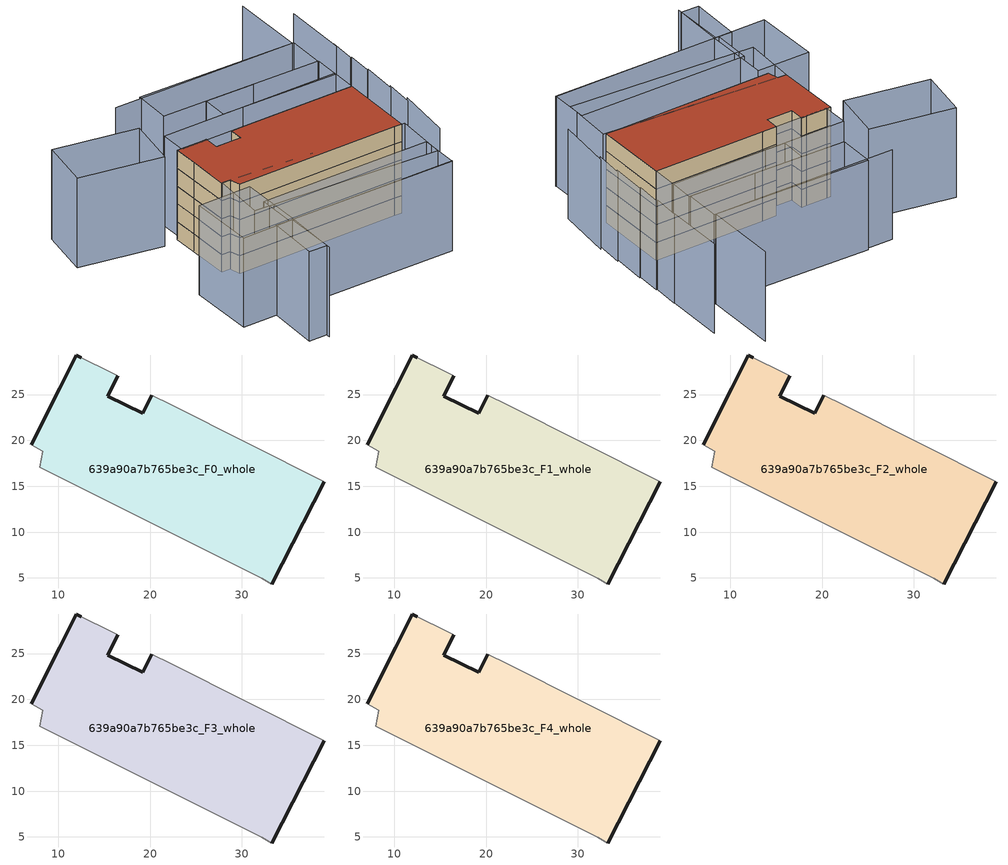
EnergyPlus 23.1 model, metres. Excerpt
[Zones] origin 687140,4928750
639a90a7b765be3c_F0_whole
 floor ground (EU_floor_Construction): 39,15.47 33.27,4.34 32.15,4.99 7.94,17.09 8.29,18.83 7.01,19.5 10.12,25.71 11.92,29.31 12.5,29.01 15.69,27.41 16.47,27.03 15.39,24.83 19.2,22.95 20.18,24.94 22.32,23.89 z0
 wall outside (EU_wall_Construction): 20.18,24.94 19.2,22.95 15.39,24.83 16.47,27.03 / 12.5,29.01 11.92,29.31 10.12,25.71 7.01,19.5 / 33.27,4.34 39,15.47 z0:3
 wall adiabatic (EU_wall_Construction): 39,15.47 22.32,23.89 20.18,24.94 / 16.47,27.03 15.69,27.41 12.5,29.01 / 7.01,19.5 8.29,18.83 7.94,17.09 32.15,4.99 33.27,4.34 z0:3
639a90a7b765be3c_F1_whole
 floor to 639a90a7b765be3c_F0_whole (EU_floor_Construction): 39,15.47 33.27,4.34 32.15,4.99 7.94,17.09 8.29,18.83 7.01,19.5 10.12,25.71 11.92,29.31 12.5,29.01 15.69,27.41 16.47,27.03 15.39,24.83 19.2,22.95 20.18,24.94 22.32,23.89 z3
 wall outside (EU_wall_Construction): 20.18,24.94 19.2,22.95 15.39,24.83 16.47,27.03 / 12.5,29.01 11.92,29.31 10.12,25.71 7.01,19.5 / 33.27,4.34 39,15.47 z3:6
 wall adiabatic (EU_wall_Construction): 39,15.47 22.32,23.89 20.18,24.94 / 16.47,27.03 15.69,27.41 12.5,29.01 / 7.01,19.5 8.29,18.83 7.94,17.09 32.15,4.99 33.27,4.34 z3:6
639a90a7b765be3c_F2_whole
 floor to 639a90a7b765be3c_F1_whole (EU_floor_Construction): 39,15.47 33.27,4.34 32.15,4.99 7.94,17.09 8.29,18.83 7.01,19.5 10.12,25.71 11.92,29.31 12.5,29.01 15.69,27.41 16.47,27.03 15.39,24.83 19.2,22.95 20.18,24.94 22.32,23.89 z6
 wall outside (EU_wall_Construction): 20.18,24.94 19.2,22.95 15.39,24.83 16.47,27.03 / 12.5,29.01 11.92,29.31 10.12,25.71 7.01,19.5 / 33.27,4.34 39,15.47 z6:9
 wall adiabatic (EU_wall_Construction): 39,15.47 22.32,23.89 20.18,24.94 / 16.47,27.03 15.69,27.41 12.5,29.01 / 7.01,19.5 8.29,18.83 7.94,17.09 32.15,4.99 33.27,4.34 z6:9
639a90a7b765be3c_F3_whole
 floor to 639a90a7b765be3c_F2_whole (EU_floor_Construction): 39,15.47 33.27,4.34 32.15,4.99 7.94,17.09 8.29,18.83 7.01,19.5 10.12,25.71 11.92,29.31 12.5,29.01 15.69,27.41 16.47,27.03 15.39,24.83 19.2,22.95 20.18,24.94 22.32,23.89 z9
 wall outside (EU_wall_Construction): 20.18,24.94 19.2,22.95 15.39,24.83 16.47,27.03 / 12.5,29.01 11.92,29.31 10.12,25.71 7.01,19.5 / 33.27,4.34 39,15.47 z9:12
 wall adiabatic (EU_wall_Construction): 39,15.47 22.32,23.89 20.18,24.94 / 16.47,27.03 15.69,27.41 12.5,29.01 / 7.01,19.5 8.29,18.83 7.94,17.09 32.15,4.99 33.27,4.34 z9:12
639a90a7b765be3c_F4_whole
 floor to 639a90a7b765be3c_F3_whole (EU_floor_Construction): 39,15.47 33.27,4.34 32.15,4.99 7.94,17.09 8.29,18.83 7.01,19.5 10.12,25.71 11.92,29.31 12.5,29.01 15.69,27.41 16.47,27.03 15.39,24.83 19.2,22.95 20.18,24.94 22.32,23.89 z12
 wall outside (EU_wall_Construction): 20.18,24.94 19.2,22.95 15.39,24.83 16.47,27.03 / 12.5,29.01 11.92,29.31 10.12,25.71 7.01,19.5 / 33.27,4.34 39,15.47 z12:15
 wall adiabatic (EU_wall_Construction): 39,15.47 22.32,23.89 20.18,24.94 / 16.47,27.03 15.69,27.41 12.5,29.01 / 7.01,19.5 8.29,18.83 7.94,17.09 32.15,4.99 33.27,4.34 z12:15
 roof outside (EU_roof_Construction): 33.27,4.34 39,15.47 22.32,23.89 20.18,24.94 19.2,22.95 15.39,24.83 16.47,27.03 15.69,27.41 12.5,29.01 11.92,29.31 10.12,25.71 7.01,19.5 8.29,18.83 7.94,17.09 32.15,4.99 z15
shading: 34.81,-0.99 39.95,7.01 / -1.25,-2.22 2.89,5.91 / 2.89,5.91 27.77,-6.75 / 39.29,6.56 41.77,10.71 / 41.33,10.39 44.2,15.56 / 44.02,15.64 46.07,19.25 / 45.89,19.36 48.1,23.25 / 47.68,22.57 52.56,32.08 / 51.04,39.55 45.38,28.51 / 45.38,28.51 18,42.55 / 3.14,5.78 -1.02,-1.77 / -1.02,-1.77 -3.64,-0.32 / -3.64,-0.32 0.52,7.23 / 0.52,7.23 3.14,5.78 / 27.71,-6.76 2.43,6.15 / 2.43,6.15 5.36,11.88 / 5.36,11.88 30.64,-1.02 / 30.64,-1.02 27.71,-6.76 / 7.05,19.56 33.68,4.1 / 33.68,4.1 29.21,-3.61 / 29.21,-3.61 2.57,11.84 / 2.57,11.84 7.05,19.56 / -4.76,9.7 0.08,19.47 / 0.08,19.47 7.99,15.55 / 7.99,15.55 3.14,5.78 / 3.14,5.78 -4.76,9.7 / 39.03,15.46 12.44,28.88 / 12.44,28.88 14.39,32.74 / 14.39,32.74 40.98,19.32 / 40.98,19.32 39.03,15.46 / 25.71,31.98 42.88,22.88 / 42.88,22.88 40.84,19.03 / 40.84,19.03 23.67,28.13 / 23.67,28.13 25.71,31.98 / 42.73,22.96 19.27,35.4 / 19.27,35.4 22.15,40.83 / 22.15,40.83 45.61,28.39 / 45.61,28.39 42.73,22.96 / 9.52,30.1 -1.53,38.36 / -1.53,38.36 3.61,45.24 / 3.61,45.24 14.67,36.98 / 14.67,36.98 9.52,30.1 z0:15
[Building]
EU S2 Campaign: North Axis=0; Terrain=City; Solar Distribution=FullExterior
[Site:Location]
Bologna: Latitude=44.5; Longitude=11.25; Time Zone=1; Elevation=37
[SizingPeriod:WeatherFileDays]
AnnualSizingPeriod: Begin Month=1; Begin Day of Month=1; End Month=12; End Day of Month=31; Day of Week for Start Day=Monday; Use Weather File Daylight Saving Period=No; Use Weather File Rain and Snow Indicators=No
[MATERIAL]
EU_InternalMass_Material: Roughness=MediumRough; Thickness=0.1; Conductivity=1; Density=1800; Specific Heat=900; Thermal Absorptance=0.9; Solar Absorptance=0.7; Visible Absorptance=0.7
[MATERIAL:NOMASS] Roughness=MediumRough; Thermal Absorptance=0.9; Solar Absorptance=0.7; Visible Absorptance=0.7
Name | Thermal Resistance
EU_wall_NoMass | 0.905828
EU_roof_NoMass | 0.37593
EU_floor_NoMass | 0.67114
[CONSTRUCTION]
EU_wall_Construction: EU_wall_NoMass
EU_roof_Construction: EU_roof_NoMass
EU_floor_Construction: EU_floor_NoMass
EU_InternalMass_Construction: EU_InternalMass_Material
[ZONE] Type=1; Multiplier=1; Ceiling Height=autocalculate; Volume=1102.48; Floor Area=autocalculate; Part of Total Floor Area=Yes
639a90a7b765be3c_F0_whole; 639a90a7b765be3c_F1_whole; 639a90a7b765be3c_F2_whole; 639a90a7b765be3c_F3_whole; 639a90a7b765be3c_F4_whole
[INTERNALMASS] Construction=EU_InternalMass_Construction; Surface Area=337.723
Name | Zone or ZoneList
639a90a7b765be3c_F0_whole_EU_InternalMass | 639a90a7b765be3c_F0_whole
639a90a7b765be3c_F1_whole_EU_InternalMass | 639a90a7b765be3c_F1_whole
639a90a7b765be3c_F2_whole_EU_InternalMass | 639a90a7b765be3c_F2_whole
639a90a7b765be3c_F3_whole_EU_InternalMass | 639a90a7b765be3c_F3_whole
639a90a7b765be3c_F4_whole_EU_InternalMass | 639a90a7b765be3c_F4_whole
[OTHEREQUIPMENT] Fuel Type=Electricity; Design Level Calculation Method=Watts/Area; Power per Zone Floor Area=1; Fraction Latent=0; Fraction Radiant=0; Fraction Lost=0; Carbon Dioxide Generation Rate=0; EndUse Subcategory=EU_Step8_InternalGains
Name | Zone or ZoneList or Space or SpaceList | Schedule
EU_Step8_InternalGain_639a90a7b765be3c_F0_whole_f000 | 639a90a7b765be3c_F0_whole | EU_Step8_GainSchedule_639a90a7b765be3c_F0_whole_f000
EU_Step8_InternalGain_639a90a7b765be3c_F1_whole_f000 | 639a90a7b765be3c_F1_whole | EU_Step8_GainSchedule_639a90a7b765be3c_F1_whole_f000
EU_Step8_InternalGain_639a90a7b765be3c_F2_whole_f000 | 639a90a7b765be3c_F2_whole | EU_Step8_GainSchedule_639a90a7b765be3c_F2_whole_f000
EU_Step8_InternalGain_639a90a7b765be3c_F3_whole_f000 | 639a90a7b765be3c_F3_whole | EU_Step8_GainSchedule_639a90a7b765be3c_F3_whole_f000
EU_Step8_InternalGain_639a90a7b765be3c_F4_whole_f000 | 639a90a7b765be3c_F4_whole | EU_Step8_GainSchedule_639a90a7b765be3c_F4_whole_f000
[ZONEVENTILATION:DESIGNFLOWRATE] Schedule=EU_AlwaysOn; Design Flow Rate Calculation Method=AirChanges/Hour; Air Changes per Hour=0.73129; Ventilation Type=Natural; Fan Pressure Rise=0; Fan Total Efficiency=1; Constant Term Coefficient=1; Temperature Term Coefficient=0; Velocity Term Coefficient=0; Velocity Squared Term Coefficient=0; Minimum Indoor Temperature=-100; Maximum Indoor Temperature=100; Delta Temperature=-100; Minimum Outdoor Temperature=-100; Maximum Outdoor Temperature=100; Maximum Wind Speed=40
Name | Zone or ZoneList or Space or SpaceList
EU_ConstantAir_639a90a7b765be3c_F0_whole | 639a90a7b765be3c_F0_whole
EU_ConstantAir_639a90a7b765be3c_F1_whole | 639a90a7b765be3c_F1_whole
EU_ConstantAir_639a90a7b765be3c_F2_whole | 639a90a7b765be3c_F2_whole
EU_ConstantAir_639a90a7b765be3c_F3_whole | 639a90a7b765be3c_F3_whole
EU_ConstantAir_639a90a7b765be3c_F4_whole | 639a90a7b765be3c_F4_whole
[HVACTEMPLATE:THERMOSTAT] Constant Heating Setpoint=20; Constant Cooling Setpoint=50
EU_HeatOnly_639a90a7b765be3c_F0_whole; EU_HeatOnly_639a90a7b765be3c_F1_whole; EU_HeatOnly_639a90a7b765be3c_F2_whole; EU_HeatOnly_639a90a7b765be3c_F3_whole; EU_HeatOnly_639a90a7b765be3c_F4_whole
[HVACTEMPLATE:ZONE:IDEALLOADSAIRSYSTEM] System Availability Schedule=EU_AlwaysOn; Maximum Heating Supply Air Temperature=50; Minimum Cooling Supply Air Temperature=13; Maximum Heating Supply Air Humidity Ratio=0.0156; Minimum Cooling Supply Air Humidity Ratio=0.0077; Heating Limit=NoLimit; Cooling Limit=NoLimit; Heating Availability Schedule=EU_AlwaysOn; Cooling Availability Schedule=EU_CoolingOff; Dehumidification Control Type=ConstantSensibleHeatRatio; Cooling Sensible Heat Ratio=0.7; Dehumidification Setpoint=60; Humidification Control Type=None; Humidification Setpoint=30; Outdoor Air Method=None; Outdoor Air Flow Rate per Person=0.00944; Outdoor Air Flow Rate per Zone Floor Area=0; Outdoor Air Flow Rate per Zone=0; Demand Controlled Ventilation Type=None; Outdoor Air Economizer Type=NoEconomizer; Heat Recovery Type=None; Sensible Heat Recovery Effectiveness=0.7; Latent Heat Recovery Effectiveness=0.65
Name | Template Thermostat
639a90a7b765be3c_F0_whole | EU_HeatOnly_639a90a7b765be3c_F0_whole
639a90a7b765be3c_F1_whole | EU_HeatOnly_639a90a7b765be3c_F1_whole
639a90a7b765be3c_F2_whole | EU_HeatOnly_639a90a7b765be3c_F2_whole
639a90a7b765be3c_F3_whole | EU_HeatOnly_639a90a7b765be3c_F3_whole
639a90a7b765be3c_F4_whole | EU_HeatOnly_639a90a7b765be3c_F4_whole
[SIZING:ZONE] Zone Cooling Design Supply Air Temperature Input Method=SupplyAirTemperature; Zone Cooling Design Supply Air Temperature=13; Zone Heating Design Supply Air Temperature Input Method=SupplyAirTemperature; Zone Heating Design Supply Air Temperature=50; Zone Cooling Design Supply Air Humidity Ratio=0.008; Zone Heating Design Supply Air Humidity Ratio=0.008; Cooling Design Air Flow Method=DesignDay; Cooling Design Air Flow Rate=0; Cooling Minimum Air Flow per Zone Floor Area=0.000762; Cooling Minimum Air Flow=0; Cooling Minimum Air Flow Fraction=0.2; Heating Design Air Flow Method=DesignDay; Heating Design Air Flow Rate=0; Heating Maximum Air Flow per Zone Floor Area=0.002032; Heating Maximum Air Flow=0.141576; Heating Maximum Air Flow Fraction=0.3; Account for Dedicated Outdoor Air System=No; Dedicated Outdoor Air System Control Strategy=NeutralSupplyAir; Dedicated Outdoor Air Low Setpoint Temperature for Design=autosize; Dedicated Outdoor Air High Setpoint Temperature for Design=autosize; Zone Load Sizing Method=Sensible Load Only No Latent Load; Zone Latent Cooling Design Supply Air Humidity Ratio Input Method=HumidityRatioDifference; Zone Cooling Design Supply Air Humidity Ratio Difference=0.005; Zone Latent Heating Design Supply Air Humidity Ratio Input Method=HumidityRatioDifference; Zone Humidification Design Supply Air Humidity Ratio Difference=0.005
639a90a7b765be3c_F0_whole; 639a90a7b765be3c_F1_whole; 639a90a7b765be3c_F2_whole; 639a90a7b765be3c_F3_whole; 639a90a7b765be3c_F4_whole
[SCHEDULE:CONSTANT]
Name | Hourly Value
EU_AlwaysOn | 1
EU_CoolingOff | 0
[SCHEDULE:FILE] Column Number=1; Rows to Skip at Top=0; Number of Hours of Data=8760; Column Separator=Comma; Interpolate to Timestep=No; Minutes per Item=60; Adjust Schedule for Daylight Savings=Yes
Name | File
EU_Step8_GainSchedule_639a90a7b765be3c_F0_whole_f000 | ../../schedules/639a90a7b765be3c/639a90a7b765be3c_F0_whole_f000_gain.csv
EU_Step8_GainSchedule_639a90a7b765be3c_F1_whole_f000 | ../../schedules/639a90a7b765be3c/639a90a7b765be3c_F1_whole_f000_gain.csv
EU_Step8_GainSchedule_639a90a7b765be3c_F2_whole_f000 | ../../schedules/639a90a7b765be3c/639a90a7b765be3c_F2_whole_f000_gain.csv
EU_Step8_GainSchedule_639a90a7b765be3c_F3_whole_f000 | ../../schedules/639a90a7b765be3c/639a90a7b765be3c_F3_whole_f000_gain.csv
EU_Step8_GainSchedule_639a90a7b765be3c_F4_whole_f000 | ../../schedules/639a90a7b765be3c/639a90a7b765be3c_F4_whole_f000_gain.csv
